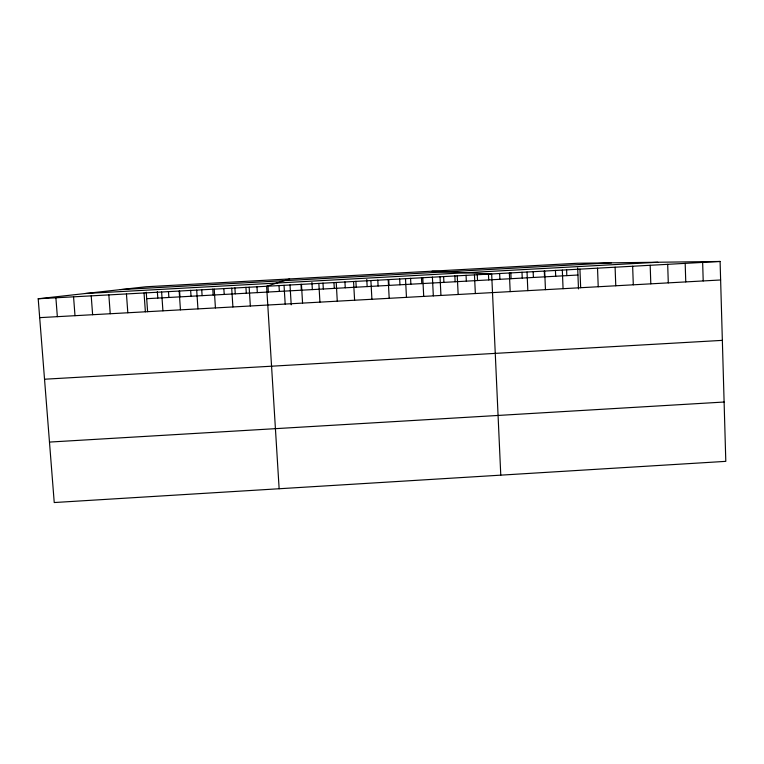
<?xml version="1.0" encoding="UTF-8"?>
<svg xmlns="http://www.w3.org/2000/svg" width="764" height="764" viewBox="0 0 764 764"><rect width="100%" height="100%" fill="white"/><g stroke="black" fill="none" stroke-linecap="round" stroke-linejoin="round"><path stroke-width="1.15" d="M289.651 278.946L266.617 286.261L279.137 488.74M38.2 298.762L145.857 286.777L577.489 263.255L720.099 261.46L725.8 461.351L54.234 502.54L38.2 298.762L720.099 261.46M49.479 442.079L724.11 402.026M44.532 379.221L722.352 340.362M120.359 289.613L611.477 262.826M85.434 293.5L657.814 262.243M146.698 298.695L577.947 275.021M39.69 317.643L720.624 279.977M432.099 271.182L491.663 273.951L500.773 475.151M55.887 297.788L57.348 316.659M73.564 296.824L74.996 315.685M91.212 295.859L92.625 314.711M126.452 293.93L127.817 312.762M108.841 294.894L110.226 313.737M146.239 292.192L147.614 311.693M144.043 292.965L145.38 311.798M168.472 291.523L168.882 297.473M161.615 292.01L162.923 310.824M157.346 291.59L157.795 298.084M196.692 290.091L197.952 308.885M190.647 290.31L191.048 296.26M179.559 290.912L179.97 296.862M179.168 291.046L180.447 309.85M214.207 289.136L215.438 307.921M212.784 289.098L213.175 295.047M201.715 289.699L202.116 295.649M234.882 287.885L235.264 293.834M231.693 288.171L232.905 306.956M223.833 288.496L224.224 294.436M256.952 286.681L257.325 292.622M249.159 287.216L250.344 305.992M245.922 287.283L246.304 293.223M284.046 285.316L285.182 304.062M278.994 285.478L279.357 291.409M267.983 286.08L268.345 292.01M301.455 284.361L302.563 303.098M301.006 284.275L301.36 290.205M290.005 284.877L291.208 304.836M322.981 283.072L323.325 288.993M318.846 283.406L319.925 302.143M311.932 282.489L312.342 289.604M355.89 281.267L356.215 287.188M353.56 281.505L354.601 300.223M344.927 281.868L345.261 287.789M336.217 282.46L337.277 301.178M333.954 282.47L334.298 288.391M377.788 280.073L378.104 285.994M370.893 280.56L371.906 299.268M366.777 279.49L367.159 286.586M399.648 278.879L399.964 284.791M388.723 279.471L389.038 285.392M388.207 279.614L389.191 298.304M422.769 277.724L423.714 296.394M421.489 277.685L421.785 283.597M410.574 278.277L410.879 284.189M405.503 278.669L406.467 297.349M443.626 276.472L443.913 282.374M440.026 276.778L440.943 295.448M432.395 277.084L433.331 295.888M466.05 275.25L466.336 281.152M457.254 275.833L458.152 294.493M454.838 275.861L455.124 281.763M488.454 274.018L488.721 279.92M477.261 274.629L477.529 280.531M474.473 274.897L475.342 293.538M510.82 272.796L511.078 278.688M509.359 272.987L510.18 291.619M499.637 273.407L499.904 279.309M533.148 271.573L533.396 277.466M527.036 272.022L527.829 290.635M521.984 272.185L522.242 278.077M555.447 270.361L555.686 276.243M544.684 271.058L545.458 289.661M544.302 270.962L544.551 276.854M579.933 269.129L580.659 287.713M577.67 267.963L578.491 288.935M566.592 269.749L566.821 275.632M562.323 270.093L563.068 288.687M597.524 268.164L598.222 286.748M615.096 267.199L615.774 285.774M650.183 265.28L650.804 283.836M632.649 266.244L633.299 284.81M667.688 264.325L668.29 282.871M685.184 263.37L685.757 281.906M702.651 262.415L703.205 280.942"/></g></svg>
